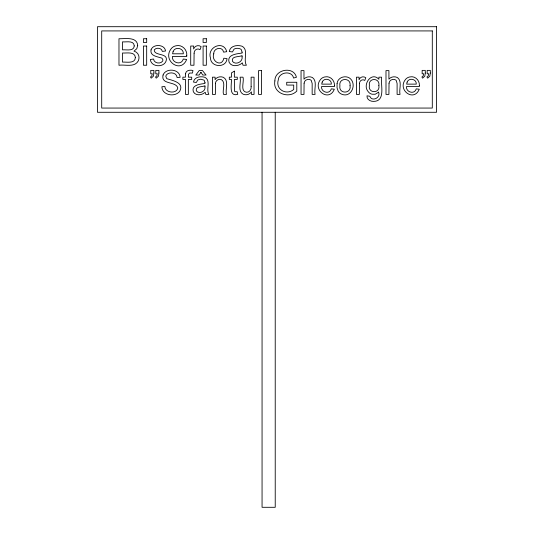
<?xml version="1.0" encoding="UTF-8"?>
<svg xmlns="http://www.w3.org/2000/svg" width="534" height="534" viewBox="0 0 534 534"><rect width="100%" height="100%" fill="white"/><g stroke="black" fill="none" stroke-linecap="round" stroke-linejoin="round"><path stroke-width="0.8" d="M275.23 112.287L275.23 507.3L262.06 507.3L262.06 112.287M186.76 55.603L186.746 56.47L172.422 56.47C171.574 62.872 181.553 65.782 183.289 59.054L186.653 59.468C180.652 74.386 161.468 59.975 171.554 48.28A8.15 8.15 0 0 1 176.133 45.77C182.034 44.289 187.387 49.775 186.76 55.603M204.989 82.703L204.969 83.464C200.383 84.145 191.059 84.779 193.368 91.821C195.624 96.187 202.152 95.239 205.216 92.269L205.797 94.398L208.847 94.398C205.79 89.345 211.177 80.38 204.842 77.303C200.671 75.995 194.256 76.883 193.488 82.089L196.345 82.476L197.794 79.92L200.837 79.199L204.162 80.193L204.989 82.703M242.096 52.199L242.076 53.053C236.956 53.807 226.556 54.515 229.139 62.365C231.649 67.237 238.932 66.183 242.343 62.872L242.997 65.241L246.394 65.241C242.983 59.601 248.991 49.609 241.929 46.178C237.283 44.716 230.127 45.71 229.273 51.518L232.457 51.952L234.072 49.101C236.255 47.96 239.112 48.013 241.168 49.402L242.096 52.199M334.424 85.754L334.411 86.528L321.568 86.528C320.8 92.275 329.752 94.885 331.314 88.851L334.331 89.225C328.944 102.601 311.743 89.672 320.787 79.186A7.309 7.309 0 0 1 324.892 76.936C330.186 75.608 334.985 80.534 334.424 85.754M419.364 85.754L419.35 86.528L406.507 86.528C405.747 92.275 414.698 94.885 416.253 88.851L419.27 89.225C413.883 102.601 396.682 89.672 405.727 79.186A7.309 7.309 0 0 1 409.832 76.936C415.125 75.608 419.924 80.534 419.364 85.754M185.525 73.832L185.452 77.176L182.868 77.176L182.868 79.446L185.452 79.446L185.452 94.398L188.348 94.398L188.348 79.446L191.706 79.446L191.706 77.176L188.348 77.176L188.489 74.273L189.65 73.038L192.5 73.058L192.941 70.508C190.157 69.727 185.805 70.241 185.525 73.832M213.747 53.841C210.97 61.256 221.89 67.798 223.833 58.206L227.03 58.62C226.343 68.285 210.663 67.558 210.456 57.972C206.905 46.872 223.779 39.95 226.723 51.678L223.559 52.165C222.598 45.931 213.286 48.067 213.747 53.841M274.89 80.914C272.413 93.07 288.747 99.371 296.791 91.087L296.791 82.269L286.718 82.283L286.718 85.073L293.707 85.073L293.707 89.498C286.564 95.613 275.31 89.659 278.267 79.946C278.628 72.043 291.851 70.014 293.593 78.051L296.43 77.27C293.713 65.702 274.523 69.4 274.89 80.914M215.449 83.471L215.369 94.398L212.445 94.398L212.445 77.176L215.075 77.176L215.075 79.626C216.811 76.889 220.535 76.162 223.419 77.343C229.28 80.614 225.094 89.291 226.443 94.398L223.526 94.398C222.064 90.099 226.336 81.989 221.029 79.446C218.419 78.798 215.462 80.641 215.449 83.471M378.613 92.142C381.002 97.956 371.671 102.041 369.822 96.247L366.985 95.82C366.624 99.531 370.549 101.62 373.8 101.387C386.029 101.2 380.375 84.252 381.583 77.176L378.886 77.176L378.886 79.252C371.417 71.109 361.878 85.013 368.347 91.835A6.228 6.228 0 0 0 372.171 94.238L375.215 94.258L378.613 92.142M378.86 85.573C380.442 93.75 367.706 93.637 369.401 85.48C367.986 77.457 380.315 77.63 378.86 85.573M350.044 85.687C351.659 94.111 338.389 94.231 339.904 85.787C338.362 77.49 351.459 77.383 350.044 85.687M251.12 86.401C251.514 89.251 249.678 92.389 246.548 92.269C239.819 91.314 244.438 81.301 242.997 77.176L240.08 77.176C241.415 82.269 237.263 90.947 243.124 94.204C246.007 95.473 249.698 94.585 251.434 91.868L251.434 94.398L254.044 94.398L254.044 77.176L251.12 77.176L251.12 86.401M153.892 73.058L153.392 76.188L151.215 78.164L150.501 77.009L151.81 75.888L152.283 73.772L150.762 73.772L150.762 70.381L153.892 70.381L153.892 73.058M158.918 73.058L158.418 76.188L156.242 78.164L155.528 77.009L156.836 75.888L157.316 73.772L155.788 73.772L155.788 70.381L158.918 70.381L158.918 73.058M304.093 83.164L303.973 94.398L301.049 94.398L301.049 70.621L303.973 70.621L303.973 79.152C305.989 76.696 309.667 76.175 312.45 77.537C317.596 81.301 313.872 89.211 315.08 94.398L312.163 94.398L312.163 83.484L311.209 80.294C308.772 78.091 304.3 79.84 304.093 83.164M389.032 83.164L388.912 94.398L385.995 94.398L385.995 70.621L388.912 70.621L388.912 79.152C390.928 76.696 394.606 76.175 397.389 77.537C402.536 81.301 398.811 89.211 400.019 94.398L397.102 94.398L397.102 83.484L396.155 80.294C393.712 78.091 389.239 79.84 389.032 83.164M425.284 73.058L424.784 76.188L422.608 78.164L421.893 77.009L423.202 75.888L423.676 73.772L422.154 73.772L422.154 70.381L425.284 70.381L425.284 73.058M430.311 73.058L429.81 76.188L427.634 78.164L426.92 77.009L428.228 75.888L428.702 73.772L427.18 73.772L427.18 70.381L430.311 70.381L430.311 73.058M194.096 53.206L193.962 65.241L190.705 65.241L190.705 46.037L193.635 46.037L193.635 48.948C194.703 45.777 198.474 44.622 201.138 46.652L200.016 49.669C197.353 47.72 193.922 50.089 194.096 53.206M204.969 86.822C205.89 91.407 198.995 94.645 196.325 90.847C195.084 85.947 202.232 87.182 204.969 85.754L204.969 86.822M242.076 56.798C243.103 61.904 235.407 65.515 232.43 61.276C231.048 55.816 239.018 57.191 242.076 55.603L242.076 56.798M359.469 83.604L359.349 94.398L356.432 94.398L356.432 77.176L359.055 77.176L359.055 79.786C360.016 76.943 363.4 75.908 365.79 77.724L364.782 80.434C362.392 78.685 359.315 80.808 359.469 83.604M337.074 83.551L337.047 87.836L338.162 91.18A7.236 7.236 0 0 0 341.713 94.204C350.731 98.082 356.725 85.373 350.785 79.112C346.539 74.56 337.568 77.036 337.074 83.551M135.356 57.552C135.115 63.973 126.451 61.81 122.48 62.111L122.48 53C126.491 53.333 134.989 51.237 135.356 57.552M151.015 49.896C149.754 56.217 157.904 56.637 161.976 58.206L162.93 59.941L162.663 61.09C160.42 64.394 153.859 63.326 153.545 59L150.328 59.508C151.062 67.124 163.517 67.871 166.041 61.176C168.931 52.379 153.885 56.384 154.259 49.822C156.282 47.279 161.875 47.746 162.369 51.424L165.553 50.99C164.806 44.142 152.998 43.661 151.015 49.896M134.254 45.924C133.887 51.658 126.044 49.422 122.48 49.869L122.48 41.859C126.137 42.299 134.001 40.07 134.254 45.924M137.705 45.51L136.784 48.714L134.001 51.137L136.13 52.092L137.699 53.54L138.666 55.396A7.756 7.756 0 0 1 138.206 61.016C134.488 67.745 124.909 64.32 118.975 65.241L118.975 38.728C124.909 38.922 137.038 36.385 137.705 45.51M163.064 75.027C160.627 85.1 175.94 80.954 177.795 87.943C176.701 94.264 164.973 92.909 164.873 86.501L161.902 86.755C162.056 95.419 175.112 97.495 179.738 91.261C184.484 82.563 172.462 80.46 166.768 78.665L165.84 76.556L166.167 75.187C168.784 71.429 176.881 72.284 177.094 77.55L180.112 77.323C179.878 68.886 165.807 67.604 163.064 75.027M173.109 51.531L172.602 53.794L183.329 53.794C183.796 47.947 175.059 46.278 173.109 51.531M322.182 82.102L321.728 84.132L331.347 84.132C331.768 78.885 323.931 77.397 322.182 82.102M407.122 82.102L406.668 84.132L416.286 84.132C416.707 78.885 408.87 77.397 407.122 82.102M200.964 72.277L199.135 75.034L195.791 75.034L199.295 70.495L202.413 70.495L206.057 75.034L202.753 75.034L200.964 72.277M234.353 71.155L231.456 72.911L231.456 77.176L229.313 77.176L229.313 79.446L231.456 79.446C231.689 84.112 228.592 97.034 237.71 94.364L237.29 91.788L235.013 91.688L234.513 91.12L234.353 79.446L237.29 79.446L237.29 77.176L234.353 77.176L234.353 71.155M436.525 26.7L97.475 26.7L97.475 112.287L436.525 112.287L436.525 26.7M432.3 30.925L101.7 30.925L101.7 108.062L432.3 108.062L432.3 30.925M146.676 38.728L143.419 38.728L143.419 42.473L146.676 42.473L146.676 38.728M206.344 38.728L203.094 38.728L203.094 42.473L206.344 42.473L206.344 38.728M146.676 46.037L143.419 46.037L143.419 65.241L146.676 65.241L146.676 46.037M206.344 46.037L203.094 46.037L203.094 65.241L206.344 65.241L206.344 46.037M261.466 70.621L258.549 70.621L258.549 94.398L261.466 94.398L261.466 70.621"/></g></svg>
